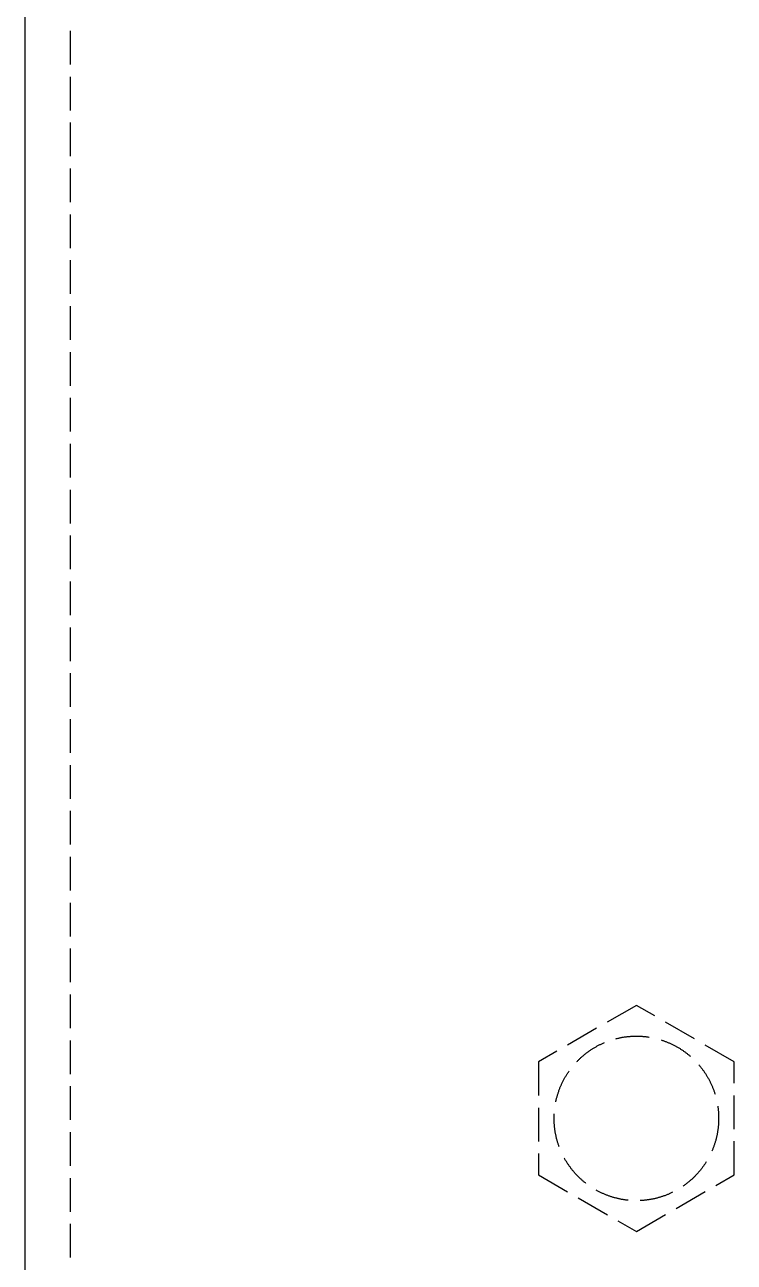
# Model space of a CAD drawing. Extents: x 24 to 486, y -395 to -55.
# Drawn here: x 134.5 to 157.7, y -226.95 to -186.5 of the extents above; entities that cross this region are included whole.
import ezdxf

# ---------------------------------------------------------------- set-up
doc = ezdxf.new("R2010")
doc.units = 0
doc.layers.add('BLACK', color=7, linetype='CONTINUOUS')

msp = doc.modelspace()

# ---------------------------------------------------------------- linework, layer by layer
at = {"layer": 'BLACK', "linetype": 'CONTINUOUS'}
for p, q in [((134.5, -154.8), (134.5, -394.8)), ((136, -187.8), (136, -186.7)), ((136, -189.3), (136, -188.2)), ((136, -190.8), (136, -189.7)), ((136, -192.3), (136, -191.2)), ((136, -193.8), (136, -192.7)), ((136, -195.3), (136, -194.2)), ((136, -196.8), (136, -195.7)), ((136, -198.3), (136, -197.2)), ((136, -199.8), (136, -198.7)), ((136, -201.3), (136, -200.2)), ((136, -202.8), (136, -201.7)), ((136, -204.3), (136, -203.2)), ((136, -205.8), (136, -204.7)), ((136, -207.3), (136, -206.2)), ((136, -208.8), (136, -207.7)), ((136, -210.3), (136, -209.2)), ((136, -211.8), (136, -210.7)), ((136, -213.3), (136, -212.2)), ((136, -214.8), (136, -213.7)), ((136, -216.3), (136, -215.2)), ((136, -217.8), (136, -216.7)), ((136, -219.3), (136, -218.2)), ((154.5, -218.554958), (153.547372, -219.104958)), ((155.101924, -218.902479), (154.5, -218.554958)), ((156.400962, -219.652479), (155.448334, -219.102479)), ((153.200962, -219.304958), (152.248334, -219.854958)), ((153.830777, -219.644575), (153.853538, -219.638834)), ((153.853538, -219.638834), (153.876349, -219.633292)), ((153.876349, -219.633292), (153.899208, -219.627949)), ((153.899208, -219.627949), (153.922112, -219.622806)), ((153.922112, -219.622806), (153.945061, -219.617864)), ((153.945061, -219.617864), (153.968051, -219.613121)), ((153.968051, -219.613121), (153.991082, -219.608579)), ((153.991082, -219.608579), (154.014152, -219.604239)), ((154.014152, -219.604239), (154.037259, -219.6001)), ((154.037259, -219.6001), (154.060401, -219.596163)), ((154.060401, -219.596163), (154.083577, -219.592428)), ((154.083577, -219.592428), (154.106784, -219.588895)), ((154.106784, -219.588895), (154.130021, -219.585565)), ((154.130021, -219.585565), (154.153286, -219.582438)), ((154.153286, -219.582438), (154.176578, -219.579513)), ((154.176578, -219.579513), (154.199895, -219.576793)), ((154.199895, -219.576793), (154.223234, -219.574276)), ((154.223234, -219.574276), (154.246594, -219.571962)), ((154.246594, -219.571962), (154.269974, -219.569853)), ((154.269974, -219.569853), (154.293371, -219.567948)), ((154.293371, -219.567948), (154.316784, -219.566247)), ((154.316784, -219.566247), (154.340211, -219.56475)), ((154.340211, -219.56475), (154.36365, -219.563458)), ((154.36365, -219.563458), (154.387099, -219.56237)), ((154.387099, -219.56237), (154.410557, -219.561487)), ((154.410557, -219.561487), (154.434022, -219.560809)), ((154.434022, -219.560809), (154.457492, -219.560336)), ((154.457492, -219.560336), (154.480965, -219.560067)), ((154.480965, -219.560067), (154.504439, -219.560004)), ((154.504439, -219.560004), (154.527913, -219.560145)), ((154.527913, -219.560145), (154.551386, -219.560491)), ((154.551386, -219.560491), (154.574854, -219.561042)), ((154.574854, -219.561042), (154.598316, -219.561797)), ((154.598316, -219.561797), (154.621771, -219.562758)), ((154.621771, -219.562758), (154.645217, -219.563923)), ((154.645217, -219.563923), (154.668651, -219.565292)), ((154.668651, -219.565292), (154.692073, -219.566866)), ((154.692073, -219.566866), (154.71548, -219.568644)), ((154.71548, -219.568644), (154.738871, -219.570627)), ((154.738871, -219.570627), (154.762244, -219.572813)), ((154.762244, -219.572813), (154.785596, -219.575204)), ((154.785596, -219.575204), (154.808927, -219.577798)), ((154.808927, -219.577798), (154.832234, -219.580596)), ((154.832234, -219.580596), (154.855516, -219.583596)), ((154.855516, -219.583596), (154.878771, -219.5868)), ((154.878771, -219.5868), (154.901997, -219.590207)), ((154.901997, -219.590207), (154.921924, -219.593295)), ((136, -220.8), (136, -219.7)), ((151.901924, -220.054958), (151.3, -220.402479)), ((152.924379, -220.069743), (152.943465, -220.056077)), ((152.943465, -220.056077), (152.96267, -220.042577)), ((152.96267, -220.042577), (152.981992, -220.029246)), ((152.981992, -220.029246), (153.001429, -220.016083)), ((153.001429, -220.016083), (153.02098, -220.003091)), ((153.02098, -220.003091), (153.040644, -219.99027)), ((153.040644, -219.99027), (153.06042, -219.977621)), ((153.06042, -219.977621), (153.080304, -219.965145)), ((153.080304, -219.965145), (153.100297, -219.952843)), ((153.100297, -219.952843), (153.120397, -219.940715)), ((153.120397, -219.940715), (153.140601, -219.928764)), ((153.140601, -219.928764), (153.16091, -219.91699)), ((153.16091, -219.91699), (153.18132, -219.905393)), ((153.18132, -219.905393), (153.20183, -219.893975)), ((153.20183, -219.893975), (153.222439, -219.882736)), ((153.222439, -219.882736), (153.243146, -219.871677)), ((153.243146, -219.871677), (153.263949, -219.8608)), ((153.263949, -219.8608), (153.284845, -219.850105)), ((153.284845, -219.850105), (153.305834, -219.839592)), ((153.305834, -219.839592), (153.326914, -219.829263)), ((153.326914, -219.829263), (153.348083, -219.819118)), ((153.348083, -219.819118), (153.36934, -219.809158)), ((153.36934, -219.809158), (153.390684, -219.799384)), ((153.390684, -219.799384), (153.412111, -219.789797)), ((153.412111, -219.789797), (153.433622, -219.780397)), ((153.433622, -219.780397), (153.452164, -219.772473)), ((155.310863, -219.685122), (155.333215, -219.692295)), ((155.333215, -219.692295), (155.355503, -219.699664)), ((155.355503, -219.699664), (155.377726, -219.707226)), ((155.377726, -219.707226), (155.399882, -219.714983)), ((155.399882, -219.714983), (155.42197, -219.722932)), ((155.42197, -219.722932), (155.443987, -219.731074)), ((155.443987, -219.731074), (155.465933, -219.739408)), ((155.465933, -219.739408), (155.487805, -219.747932)), ((155.487805, -219.747932), (155.509601, -219.756648)), ((155.509601, -219.756648), (155.531321, -219.765553)), ((155.531321, -219.765553), (155.552963, -219.774648)), ((155.552963, -219.774648), (155.574524, -219.783931)), ((155.574524, -219.783931), (155.596003, -219.793401)), ((155.596003, -219.793401), (155.617399, -219.803059)), ((155.617399, -219.803059), (155.63871, -219.812903)), ((155.63871, -219.812903), (155.659934, -219.822933)), ((155.659934, -219.822933), (155.681069, -219.833148)), ((155.681069, -219.833148), (155.702115, -219.843546)), ((155.702115, -219.843546), (155.723069, -219.854128)), ((155.723069, -219.854128), (155.743931, -219.864893)), ((155.743931, -219.864893), (155.764697, -219.875839)), ((155.764697, -219.875839), (155.785367, -219.886966)), ((155.785367, -219.886966), (155.805939, -219.898272)), ((155.805939, -219.898272), (155.826412, -219.909758)), ((155.826412, -219.909758), (155.846784, -219.921422)), ((155.846784, -219.921422), (155.867053, -219.933264)), ((155.867053, -219.933264), (155.887218, -219.945282)), ((155.887218, -219.945282), (155.907277, -219.957475)), ((155.907277, -219.957475), (155.927229, -219.969843)), ((155.927229, -219.969843), (155.947073, -219.982384)), ((155.947073, -219.982384), (155.966806, -219.995099)), ((155.966806, -219.995099), (155.986428, -220.007985)), ((155.986428, -220.007985), (156.005936, -220.021041)), ((156.005936, -220.021041), (156.02533, -220.034268)), ((156.02533, -220.034268), (156.044608, -220.047663)), ((156.044608, -220.047663), (156.063767, -220.061226)), ((156.063767, -220.061226), (156.082808, -220.074956)), ((157.7, -220.402479), (156.747372, -219.852479)), ((151.3, -220.402479), (151.3, -221.502479)), ((152.553443, -220.393386), (152.569719, -220.37647)), ((152.569719, -220.37647), (152.586142, -220.359697)), ((152.586142, -220.359697), (152.60271, -220.343067)), ((152.60271, -220.343067), (152.619424, -220.326583)), ((152.619424, -220.326583), (152.63628, -220.310245)), ((152.63628, -220.310245), (152.653278, -220.294056)), ((152.653278, -220.294056), (152.670417, -220.278015)), ((152.670417, -220.278015), (152.687695, -220.262124)), ((152.687695, -220.262124), (152.705112, -220.246384)), ((152.705112, -220.246384), (152.722665, -220.230797)), ((152.722665, -220.230797), (152.740353, -220.215364)), ((152.740353, -220.215364), (152.758175, -220.200086)), ((152.758175, -220.200086), (152.77613, -220.184964)), ((152.77613, -220.184964), (152.794217, -220.169999)), ((152.794217, -220.169999), (152.812433, -220.155193)), ((152.812433, -220.155193), (152.830777, -220.140546)), ((152.830777, -220.140546), (152.849249, -220.12606)), ((152.849249, -220.12606), (152.867847, -220.111735)), ((152.867847, -220.111735), (152.886568, -220.097574)), ((152.886568, -220.097574), (152.905413, -220.083576)), ((152.905413, -220.083576), (152.924379, -220.069743)), ((156.082808, -220.074956), (156.101729, -220.088851)), ((156.101729, -220.088851), (156.120527, -220.102911)), ((156.120527, -220.102911), (156.139202, -220.117134)), ((156.139202, -220.117134), (156.157752, -220.13152)), ((156.157752, -220.13152), (156.176176, -220.146067)), ((156.176176, -220.146067), (156.194472, -220.160774)), ((156.194472, -220.160774), (156.212639, -220.175641)), ((156.212639, -220.175641), (156.230676, -220.190665)), ((156.230676, -220.190665), (156.248581, -220.205846)), ((156.248581, -220.205846), (156.263855, -220.219011)), ((157.7, -221.097521), (157.7, -220.402479)), ((152.1869, -220.876804), (152.198971, -220.856671)), ((152.198971, -220.856671), (152.211217, -220.836644)), ((152.211217, -220.836644), (152.223638, -220.816725)), ((152.223638, -220.816725), (152.236232, -220.796915)), ((152.236232, -220.796915), (152.248999, -220.777215)), ((152.248999, -220.777215), (152.261937, -220.757628)), ((152.261937, -220.757628), (152.275046, -220.738154)), ((152.275046, -220.738154), (152.288323, -220.718796)), ((152.288323, -220.718796), (152.299864, -220.70226)), ((156.545285, -220.502742), (156.560454, -220.520657)), ((156.560454, -220.520657), (156.575467, -220.538703)), ((156.575467, -220.538703), (156.590322, -220.55688)), ((156.590322, -220.55688), (156.605017, -220.575186)), ((156.605017, -220.575186), (156.619552, -220.593619)), ((156.619552, -220.593619), (156.633926, -220.612178)), ((156.633926, -220.612178), (156.648137, -220.630862)), ((156.648137, -220.630862), (156.662185, -220.64967)), ((156.662185, -220.64967), (156.676068, -220.668599)), ((156.676068, -220.668599), (156.689785, -220.687649)), ((156.689785, -220.687649), (156.703336, -220.706818)), ((156.703336, -220.706818), (156.716718, -220.726104)), ((156.716718, -220.726104), (156.729932, -220.745506)), ((156.729932, -220.745506), (156.742976, -220.765023)), ((156.742976, -220.765023), (156.75585, -220.784653)), ((156.75585, -220.784653), (156.768551, -220.804395)), ((156.768551, -220.804395), (156.78108, -220.824246)), ((156.78108, -220.824246), (156.793435, -220.844206)), ((156.793435, -220.844206), (156.805615, -220.864274)), ((156.805615, -220.864274), (156.81762, -220.884447)), ((136, -222.3), (136, -221.2)), ((151.99198, -221.277409), (152.000563, -221.255559)), ((152.000563, -221.255559), (152.009336, -221.233786)), ((152.009336, -221.233786), (152.018299, -221.21209)), ((152.018299, -221.21209), (152.02745, -221.190472)), ((152.02745, -221.190472), (152.036791, -221.168936)), ((152.036791, -221.168936), (152.046318, -221.147482)), ((152.046318, -221.147482), (152.056033, -221.126112)), ((152.056033, -221.126112), (152.065934, -221.104827)), ((152.065934, -221.104827), (152.07602, -221.08363)), ((152.07602, -221.08363), (152.08629, -221.062521)), ((152.08629, -221.062521), (152.096745, -221.041503)), ((152.096745, -221.041503), (152.107382, -221.020577)), ((152.107382, -221.020577), (152.118202, -220.999745)), ((152.118202, -220.999745), (152.129203, -220.979007)), ((152.129203, -220.979007), (152.140385, -220.958367)), ((152.140385, -220.958367), (152.151746, -220.937825)), ((152.151746, -220.937825), (152.163286, -220.917383)), ((152.163286, -220.917383), (152.175004, -220.897042)), ((152.175004, -220.897042), (152.1869, -220.876804)), ((156.81762, -220.884447), (156.829449, -220.904723)), ((156.829449, -220.904723), (156.841099, -220.925103)), ((156.841099, -220.925103), (156.852572, -220.945583)), ((156.852572, -220.945583), (156.863866, -220.966162)), ((156.863866, -220.966162), (156.874979, -220.986839)), ((156.874979, -220.986839), (156.885912, -221.007613)), ((156.885912, -221.007613), (156.896662, -221.028481)), ((156.896662, -221.028481), (156.907231, -221.049442)), ((156.907231, -221.049442), (156.917616, -221.070494)), ((156.917616, -221.070494), (156.927817, -221.091637)), ((156.927817, -221.091637), (156.937833, -221.112867)), ((156.937833, -221.112867), (156.947663, -221.134184)), ((156.947663, -221.134184), (156.957307, -221.155587)), ((156.957307, -221.155587), (156.966764, -221.177072)), ((156.966764, -221.177072), (156.976033, -221.198639)), ((156.976033, -221.198639), (156.985114, -221.220286)), ((156.985114, -221.220286), (156.994005, -221.242012)), ((156.994005, -221.242012), (157.002706, -221.263814)), ((157.002706, -221.263814), (157.011217, -221.285692)), ((151.870711, -221.681724), (151.87577, -221.658801)), ((151.87577, -221.658801), (151.881029, -221.635923)), ((151.881029, -221.635923), (151.886487, -221.613092)), ((151.886487, -221.613092), (151.892145, -221.590309)), ((151.892145, -221.590309), (151.898001, -221.567577)), ((151.898001, -221.567577), (151.904055, -221.544896)), ((151.904055, -221.544896), (151.910307, -221.522269)), ((151.910307, -221.522269), (151.916757, -221.499698)), ((151.916757, -221.499698), (151.923402, -221.477184)), ((151.923402, -221.477184), (151.930245, -221.454728)), ((151.930245, -221.454728), (151.937282, -221.432334)), ((151.937282, -221.432334), (151.944515, -221.410001)), ((151.944515, -221.410001), (151.951943, -221.387733)), ((151.951943, -221.387733), (151.959565, -221.36553)), ((151.959565, -221.36553), (151.96738, -221.343394)), ((151.96738, -221.343394), (151.975388, -221.321328)), ((151.975388, -221.321328), (151.983588, -221.299332)), ((151.983588, -221.299332), (151.99198, -221.277409)), ((157.011217, -221.285692), (157.019536, -221.307643)), ((157.019536, -221.307643), (157.027664, -221.329666)), ((157.027664, -221.329666), (157.035599, -221.351758)), ((157.035599, -221.351758), (157.043341, -221.37392)), ((157.043341, -221.37392), (157.050889, -221.396147)), ((157.050889, -221.396147), (157.058243, -221.41844)), ((157.058243, -221.41844), (157.065402, -221.440797)), ((157.065402, -221.440797), (157.071396, -221.46005)), ((157.7, -222.597521), (157.7, -221.497521)), ((151.3, -221.902479), (151.3, -223.002479)), ((151.865852, -221.70469), (151.870711, -221.681724)), ((157.160052, -221.849724), (157.163444, -221.872952)), ((157.163444, -221.872952), (157.166633, -221.896209)), ((157.166633, -221.896209), (157.169619, -221.919493)), ((157.169619, -221.919493), (157.172401, -221.942802)), ((157.172401, -221.942802), (157.17498, -221.966134)), ((157.17498, -221.966134), (157.177356, -221.989489)), ((157.177356, -221.989489), (157.179527, -222.012862)), ((157.179527, -222.012862), (157.181495, -222.036255)), ((157.181495, -222.036255), (157.183258, -222.059663)), ((157.183258, -222.059663), (157.184816, -222.083086)), ((157.184816, -222.083086), (157.186171, -222.106521)), ((151.810025, -222.238422), (151.810228, -222.214949)), ((151.810026, -222.261897), (151.810025, -222.238422)), ((151.810233, -222.285371), (151.810026, -222.261897)), ((151.810228, -222.214949), (151.810637, -222.191478)), ((151.810644, -222.308842), (151.810233, -222.285371)), ((151.810637, -222.191478), (151.81125, -222.168011)), ((151.81126, -222.332308), (151.810644, -222.308842)), ((151.81125, -222.168011), (151.812068, -222.144551)), ((151.81208, -222.355769), (151.81126, -222.332308)), ((151.812068, -222.144551), (151.81309, -222.121098)), ((151.813106, -222.379221), (151.81208, -222.355769)), ((151.81309, -222.121098), (151.814132, -222.100961)), ((151.814335, -222.402663), (151.813106, -222.379221)), ((151.81577, -222.426094), (151.814335, -222.402663)), ((151.817409, -222.449511), (151.81577, -222.426094)), ((151.819252, -222.472913), (151.817409, -222.449511)), ((151.821299, -222.496298), (151.819252, -222.472913)), ((157.179764, -222.484449), (157.177616, -222.507825)), ((157.181708, -222.461055), (157.179764, -222.484449)), ((157.183447, -222.437645), (157.181708, -222.461055)), ((157.184983, -222.414221), (157.183447, -222.437645)), ((157.186313, -222.390784), (157.184983, -222.414221)), ((157.186171, -222.106521), (157.187321, -222.129968)), ((157.18744, -222.367336), (157.186313, -222.390784)), ((157.187321, -222.129968), (157.188266, -222.153423)), ((157.188361, -222.34388), (157.18744, -222.367336)), ((157.188266, -222.153423), (157.189006, -222.176886)), ((157.189078, -222.320416), (157.188361, -222.34388)), ((157.189006, -222.176886), (157.189542, -222.200355)), ((157.18959, -222.296947), (157.189078, -222.320416)), ((157.189542, -222.200355), (157.189873, -222.223827)), ((157.189898, -222.273474), (157.18959, -222.296947)), ((157.189873, -222.223827), (157.189999, -222.247301)), ((157.19, -222.25), (157.189898, -222.273474)), ((157.189999, -222.247301), (157.19, -222.25)), ((136, -223.8), (136, -222.7)), ((151.823551, -222.519665), (151.821299, -222.496298)), ((151.826006, -222.543011), (151.823551, -222.519665)), ((151.828665, -222.566334), (151.826006, -222.543011)), ((151.831527, -222.589634), (151.828665, -222.566334)), ((151.834592, -222.612907), (151.831527, -222.589634)), ((151.837861, -222.636153), (151.834592, -222.612907)), ((151.841332, -222.65937), (151.837861, -222.636153)), ((151.845005, -222.682555), (151.841332, -222.65937)), ((151.848881, -222.705708), (151.845005, -222.682555)), ((151.852959, -222.728825), (151.848881, -222.705708)), ((151.857238, -222.751907), (151.852959, -222.728825)), ((151.861719, -222.77495), (151.857238, -222.751907)), ((151.8664, -222.797953), (151.861719, -222.77495)), ((151.871282, -222.820914), (151.8664, -222.797953)), ((151.876364, -222.843832), (151.871282, -222.820914)), ((151.881646, -222.866705), (151.876364, -222.843832)), ((151.887128, -222.88953), (151.881646, -222.866705)), ((151.892808, -222.912307), (151.887128, -222.88953)), ((157.115675, -222.877968), (157.110096, -222.90077)), ((157.121055, -222.855118), (157.115675, -222.877968)), ((157.126236, -222.832223), (157.121055, -222.855118)), ((157.131217, -222.809282), (157.126236, -222.832223)), ((157.135997, -222.7863), (157.131217, -222.809282)), ((157.140577, -222.763276), (157.135997, -222.7863)), ((157.144956, -222.740214), (157.140577, -222.763276)), ((157.149133, -222.717114), (157.144956, -222.740214)), ((157.153108, -222.693978), (157.149133, -222.717114)), ((157.156882, -222.670809), (157.153108, -222.693978)), ((157.160453, -222.647607), (157.156882, -222.670809)), ((157.163821, -222.624376), (157.160453, -222.647607)), ((157.166987, -222.601115), (157.163821, -222.624376)), ((157.169949, -222.577829), (157.166987, -222.601115)), ((157.172708, -222.554517), (157.169949, -222.577829)), ((157.175264, -222.531182), (157.172708, -222.554517)), ((157.177616, -222.507825), (157.175264, -222.531182)), ((151.898687, -222.935034), (151.892808, -222.912307)), ((151.904764, -222.957708), (151.898687, -222.935034)), ((151.911039, -222.980329), (151.904764, -222.957708)), ((151.917511, -223.002893), (151.911039, -222.980329)), ((151.924179, -223.025401), (151.917511, -223.002893)), ((151.931044, -223.047849), (151.924179, -223.025401)), ((151.938104, -223.070237), (151.931044, -223.047849)), ((151.945359, -223.092562), (151.938104, -223.070237)), ((151.952809, -223.114823), (151.945359, -223.092562)), ((151.960453, -223.137019), (151.952809, -223.114823)), ((151.968291, -223.159146), (151.960453, -223.137019)), ((151.976321, -223.181205), (151.968291, -223.159146)), ((156.985236, -223.279418), (156.976158, -223.301067)), ((156.994125, -223.257692), (156.985236, -223.279418)), ((157.002823, -223.235888), (156.994125, -223.257692)), ((157.011331, -223.21401), (157.002823, -223.235888)), ((157.019648, -223.192058), (157.011331, -223.21401)), ((157.027773, -223.170034), (157.019648, -223.192058)), ((157.035706, -223.14794), (157.027773, -223.170034)), ((157.043445, -223.125778), (157.035706, -223.14794)), ((157.050991, -223.10355), (157.043445, -223.125778)), ((157.058342, -223.081256), (157.050991, -223.10355)), ((157.065499, -223.058899), (157.058342, -223.081256)), ((157.07246, -223.03648), (157.065499, -223.058899)), ((157.079225, -223.014001), (157.07246, -223.03648)), ((157.085794, -222.991464), (157.079225, -223.014001)), ((157.092166, -222.968871), (157.085794, -222.991464)), ((157.09834, -222.946223), (157.092166, -222.968871)), ((157.104317, -222.923522), (157.09834, -222.946223)), ((157.110096, -222.90077), (157.104317, -222.923522)), ((157.7, -224.097521), (157.7, -222.997521)), ((151.3, -223.402479), (151.3, -224.097521)), ((152.151902, -223.562454), (152.14213, -223.544816)), ((152.163445, -223.582895), (152.151902, -223.562454)), ((152.175165, -223.603234), (152.163445, -223.582895)), ((152.187063, -223.62347), (152.175165, -223.603234)), ((152.199136, -223.643602), (152.187063, -223.62347)), ((152.211385, -223.663627), (152.199136, -223.643602)), ((152.223808, -223.683545), (152.211385, -223.663627)), ((152.236405, -223.703354), (152.223808, -223.683545)), ((156.770001, -223.693329), (156.757319, -223.713083)), ((156.782509, -223.673464), (156.770001, -223.693329)), ((156.976158, -223.301067), (156.96821, -223.319599)), ((151.3, -224.097521), (152.252628, -224.647521)), ((152.249174, -223.723052), (152.236405, -223.703354)), ((152.262114, -223.742638), (152.249174, -223.723052)), ((152.275225, -223.76211), (152.262114, -223.742638)), ((152.288505, -223.781467), (152.275225, -223.76211)), ((152.301954, -223.800707), (152.288505, -223.781467)), ((152.31557, -223.81983), (152.301954, -223.800707)), ((152.329352, -223.838832), (152.31557, -223.81983)), ((152.3433, -223.857714), (152.329352, -223.838832)), ((152.357412, -223.876473), (152.3433, -223.857714)), ((152.371687, -223.895109), (152.357412, -223.876473)), ((152.386124, -223.913619), (152.371687, -223.895109)), ((152.400722, -223.932002), (152.386124, -223.913619)), ((152.41548, -223.950258), (152.400722, -223.932002)), ((152.430397, -223.968384), (152.41548, -223.950258)), ((152.445471, -223.986379), (152.430397, -223.968384)), ((152.460702, -224.004242), (152.445471, -223.986379)), ((152.476088, -224.021971), (152.460702, -224.004242)), ((152.491628, -224.039565), (152.476088, -224.021971)), ((152.507321, -224.057023), (152.491628, -224.039565)), ((152.523166, -224.074343), (152.507321, -224.057023)), ((152.539162, -224.091525), (152.523166, -224.074343)), ((152.555307, -224.108566), (152.539162, -224.091525)), ((156.452894, -224.099947), (156.436676, -224.116919)), ((156.468963, -224.082835), (156.452894, -224.099947)), ((156.484883, -224.065583), (156.468963, -224.082835)), ((156.500651, -224.048192), (156.484883, -224.065583)), ((156.516267, -224.030665), (156.500651, -224.048192)), ((156.531729, -224.013002), (156.516267, -224.030665)), ((156.547037, -223.995205), (156.531729, -224.013002)), ((156.562188, -223.977275), (156.547037, -223.995205)), ((156.577183, -223.959214), (156.562188, -223.977275)), ((156.592019, -223.941022), (156.577183, -223.959214)), ((156.606696, -223.922702), (156.592019, -223.941022)), ((156.621213, -223.904254), (156.606696, -223.922702)), ((156.635568, -223.88568), (156.621213, -223.904254)), ((156.649761, -223.866981), (156.635568, -223.88568)), ((156.663789, -223.84816), (156.649761, -223.866981)), ((156.677653, -223.829217), (156.663789, -223.84816)), ((156.691352, -223.810153), (156.677653, -223.829217)), ((156.704883, -223.790971), (156.691352, -223.810153)), ((156.718246, -223.771671), (156.704883, -223.790971)), ((156.731441, -223.752256), (156.718246, -223.771671)), ((156.744465, -223.732726), (156.731441, -223.752256)), ((156.757319, -223.713083), (156.744465, -223.732726)), ((157.098076, -224.445042), (157.7, -224.097521)), ((136, -225.3), (136, -224.2)), ((152.5716, -224.125466), (152.555307, -224.108566)), ((152.588039, -224.142223), (152.5716, -224.125466)), ((152.604625, -224.158835), (152.588039, -224.142223)), ((152.621354, -224.175303), (152.604625, -224.158835)), ((152.638227, -224.191623), (152.621354, -224.175303)), ((152.655242, -224.207796), (152.638227, -224.191623)), ((152.672397, -224.22382), (152.655242, -224.207796)), ((152.689691, -224.239694), (152.672397, -224.22382)), ((152.707123, -224.255416), (152.689691, -224.239694)), ((152.724692, -224.270985), (152.707123, -224.255416)), ((152.742395, -224.2864), (152.724692, -224.270985)), ((152.760233, -224.30166), (152.742395, -224.2864)), ((152.778203, -224.316764), (152.760233, -224.30166)), ((152.796304, -224.331711), (152.778203, -224.316764)), ((152.814535, -224.346499), (152.796304, -224.331711)), ((152.832895, -224.361128), (152.814535, -224.346499)), ((152.851381, -224.375595), (152.832895, -224.361128)), ((156.044869, -224.452153), (156.028318, -224.463672)), ((156.064027, -224.438588), (156.044869, -224.452153)), ((156.083067, -224.424856), (156.064027, -224.438588)), ((156.101985, -224.410959), (156.083067, -224.424856)), ((156.120782, -224.396897), (156.101985, -224.410959)), ((156.139455, -224.382671), (156.120782, -224.396897)), ((156.158004, -224.368283), (156.139455, -224.382671)), ((156.176426, -224.353734), (156.158004, -224.368283)), ((156.19472, -224.339024), (156.176426, -224.353734)), ((156.212886, -224.324156), (156.19472, -224.339024)), ((156.230921, -224.309129), (156.212886, -224.324156)), ((156.248824, -224.293946), (156.230921, -224.309129)), ((156.266594, -224.278607), (156.248824, -224.293946)), ((156.284229, -224.263113), (156.266594, -224.278607)), ((156.301729, -224.247467), (156.284229, -224.263113)), ((156.319091, -224.231668), (156.301729, -224.247467)), ((156.336315, -224.215718), (156.319091, -224.231668)), ((156.353399, -224.199618), (156.336315, -224.215718)), ((156.370342, -224.18337), (156.353399, -224.199618)), ((156.387142, -224.166975), (156.370342, -224.18337)), ((156.403799, -224.150434), (156.387142, -224.166975)), ((156.420311, -224.133748), (156.403799, -224.150434)), ((156.436676, -224.116919), (156.420311, -224.133748)), ((152.599038, -224.847521), (153.551666, -225.397521)), ((153.20211, -224.606179), (153.184484, -224.596384)), ((153.222721, -224.617416), (153.20211, -224.606179)), ((153.243429, -224.628472), (153.222721, -224.617416)), ((153.264232, -224.639347), (153.243429, -224.628472)), ((153.28513, -224.65004), (153.264232, -224.639347)), ((153.30612, -224.66055), (153.28513, -224.65004)), ((153.327202, -224.670877), (153.30612, -224.66055)), ((153.348372, -224.681019), (153.327202, -224.670877)), ((153.36963, -224.690976), (153.348372, -224.681019)), ((153.390975, -224.700747), (153.36963, -224.690976)), ((153.412403, -224.710332), (153.390975, -224.700747)), ((153.433915, -224.719729), (153.412403, -224.710332)), ((153.455508, -224.728938), (153.433915, -224.719729)), ((153.47718, -224.737959), (153.455508, -224.728938)), ((153.49893, -224.74679), (153.47718, -224.737959)), ((153.520757, -224.755431), (153.49893, -224.74679)), ((153.542658, -224.763881), (153.520757, -224.755431)), ((153.564632, -224.772139), (153.542658, -224.763881)), ((153.586677, -224.780206), (153.564632, -224.772139)), ((153.608792, -224.788079), (153.586677, -224.780206)), ((153.630974, -224.79576), (153.608792, -224.788079)), ((153.653223, -224.803247), (153.630974, -224.79576)), ((153.675536, -224.810539), (153.653223, -224.803247)), ((153.697912, -224.817636), (153.675536, -224.810539)), ((153.720349, -224.824538), (153.697912, -224.817636)), ((153.742846, -224.831243), (153.720349, -224.824538)), ((153.7654, -224.837752), (153.742846, -224.831243)), ((153.78801, -224.844064), (153.7654, -224.837752)), ((153.810674, -224.850179), (153.78801, -224.844064)), ((153.833391, -224.856095), (153.810674, -224.850179)), ((153.856159, -224.861813), (153.833391, -224.856095)), ((153.878975, -224.867332), (153.856159, -224.861813)), ((153.901839, -224.872652), (153.878975, -224.867332)), ((153.924749, -224.877772), (153.901839, -224.872652)), ((153.947702, -224.882692), (153.924749, -224.877772)), ((153.970697, -224.887411), (153.947702, -224.882692)), ((153.993733, -224.89193), (153.970697, -224.887411)), ((154.016807, -224.896247), (153.993733, -224.89193)), ((154.039918, -224.900363), (154.016807, -224.896247)), ((154.063064, -224.904277), (154.039918, -224.900363)), ((154.086243, -224.907989), (154.063064, -224.904277)), ((154.109454, -224.911498), (154.086243, -224.907989)), ((154.132694, -224.914805), (154.109454, -224.911498)), ((154.155963, -224.917909), (154.132694, -224.914805)), ((154.879088, -224.913155), (154.855833, -224.916361)), ((154.902313, -224.909745), (154.879088, -224.913155)), ((154.925508, -224.906133), (154.902313, -224.909745)), ((154.948671, -224.902319), (154.925508, -224.906133)), ((154.971799, -224.898302), (154.948671, -224.902319)), ((154.994892, -224.894084), (154.971799, -224.898302)), ((155.017947, -224.889665), (154.994892, -224.894084)), ((155.040962, -224.885045), (155.017947, -224.889665)), ((155.063936, -224.880224), (155.040962, -224.885045)), ((155.086868, -224.875202), (155.063936, -224.880224)), ((155.109754, -224.869981), (155.086868, -224.875202)), ((155.132594, -224.86456), (155.109754, -224.869981)), ((155.155386, -224.85894), (155.132594, -224.86456)), ((155.178128, -224.853122), (155.155386, -224.85894)), ((155.200819, -224.847105), (155.178128, -224.853122)), ((155.223456, -224.84089), (155.200819, -224.847105)), ((155.246038, -224.834478), (155.223456, -224.84089)), ((155.268563, -224.827869), (155.246038, -224.834478)), ((155.29103, -224.821064), (155.268563, -224.827869)), ((155.313436, -224.814064), (155.29103, -224.821064)), ((155.33578, -224.806867), (155.313436, -224.814064)), ((155.358061, -224.799477), (155.33578, -224.806867)), ((155.380277, -224.791892), (155.358061, -224.799477)), ((155.402425, -224.784113), (155.380277, -224.791892)), ((155.424505, -224.776142), (155.402425, -224.784113)), ((155.446514, -224.767978), (155.424505, -224.776142)), ((155.468451, -224.759622), (155.446514, -224.767978)), ((155.490314, -224.751075), (155.468451, -224.759622)), ((155.512102, -224.742338), (155.490314, -224.751075)), ((155.533813, -224.733411), (155.512102, -224.742338)), ((155.555446, -224.724295), (155.533813, -224.733411)), ((155.576997, -224.71499), (155.555446, -224.724295)), ((155.598467, -224.705498), (155.576997, -224.71499)), ((155.619853, -224.695819), (155.598467, -224.705498)), ((155.641154, -224.685953), (155.619853, -224.695819)), ((155.662368, -224.675902), (155.641154, -224.685953)), ((155.683494, -224.665666), (155.662368, -224.675902)), ((155.799038, -225.195042), (156.751666, -224.645042)), ((154.179258, -224.92081), (154.155963, -224.917909)), ((154.202577, -224.923507), (154.179258, -224.92081)), ((154.225919, -224.926001), (154.202577, -224.923507)), ((154.645536, -224.93606), (154.625397, -224.937076)), ((154.66897, -224.934688), (154.645536, -224.93606)), ((154.692392, -224.933111), (154.66897, -224.934688)), ((154.715799, -224.93133), (154.692392, -224.933111)), ((154.739189, -224.929345), (154.715799, -224.93133)), ((154.762562, -224.927155), (154.739189, -224.929345)), ((154.785914, -224.924762), (154.762562, -224.927155)), ((154.809244, -224.922165), (154.785914, -224.924762)), ((154.832551, -224.919365), (154.809244, -224.922165)), ((154.855833, -224.916361), (154.832551, -224.919365)), ((136, -226.8), (136, -225.7)), ((153.898076, -225.597521), (154.5, -225.945042)), ((154.5, -225.945042), (155.452628, -225.395042))]:
    msp.add_line(p, q, dxfattribs=at)

doc.saveas('drawing.dxf')
